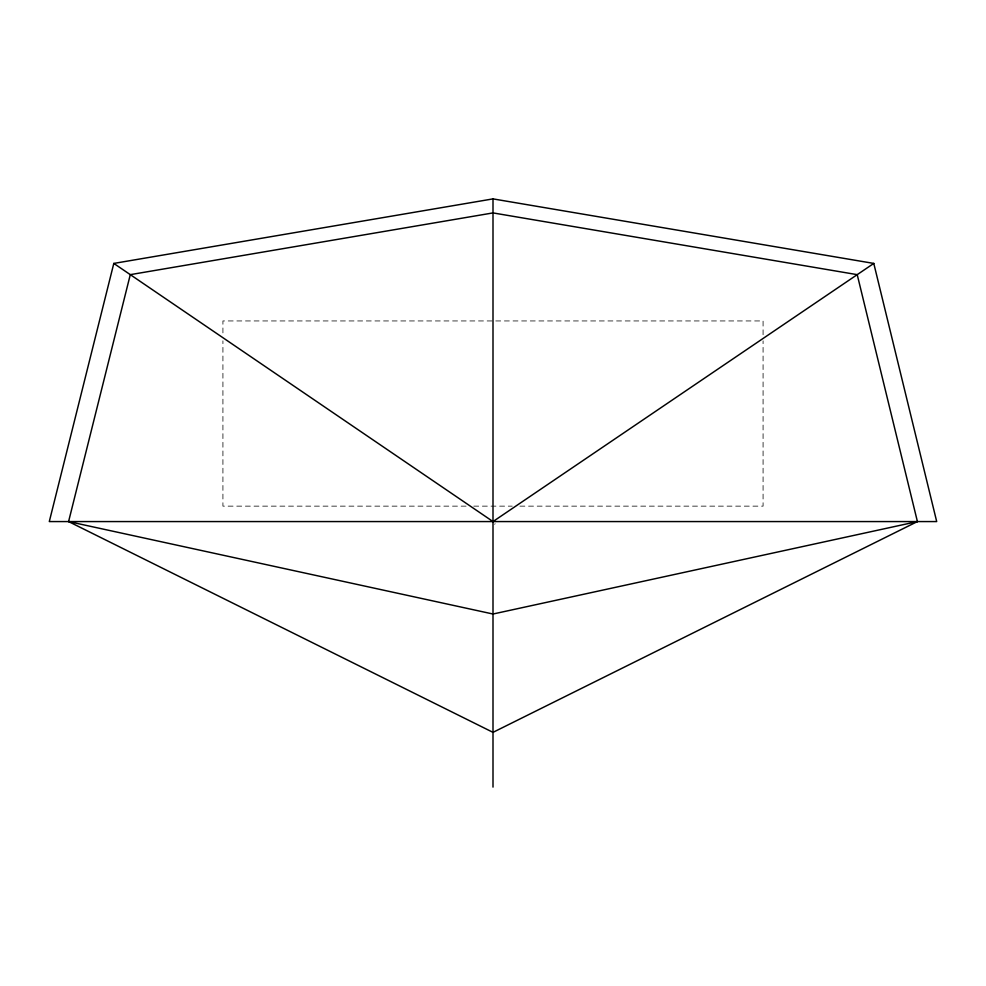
<?xml version="1.0" encoding="UTF-8"?>
<svg xmlns="http://www.w3.org/2000/svg" width="986" height="986" viewBox="0 0 986 986"><rect width="100%" height="100%" fill="white"/><g stroke="black" fill="none" stroke-linecap="round" stroke-linejoin="round"><path stroke-width="0.74" stroke-dasharray="4.93 3.7" d="M466.07 506.138L222.922 506.138L222.922 340.836M473.761 506.138L512.239 506.138M519.93 506.138L763.078 506.138L763.078 340.836M763.078 334.722L763.078 320.943L222.922 320.943L222.922 334.722M495.182 523.751A3.081 3.081 0 0 1 494.541 524.244"/><path stroke-width="1.48" d="M113.809 263.422L49.3 521.569L936.7 521.569L873.781 263.422L493 198.889L113.809 263.422L493 521.569L873.781 263.422M68.589 521.569L130.288 274.65L493 212.914L857.216 274.65L917.411 521.569L493 732.351L68.589 521.569L493 614.019L917.411 521.569M493 198.889L493 787.111"/></g></svg>
